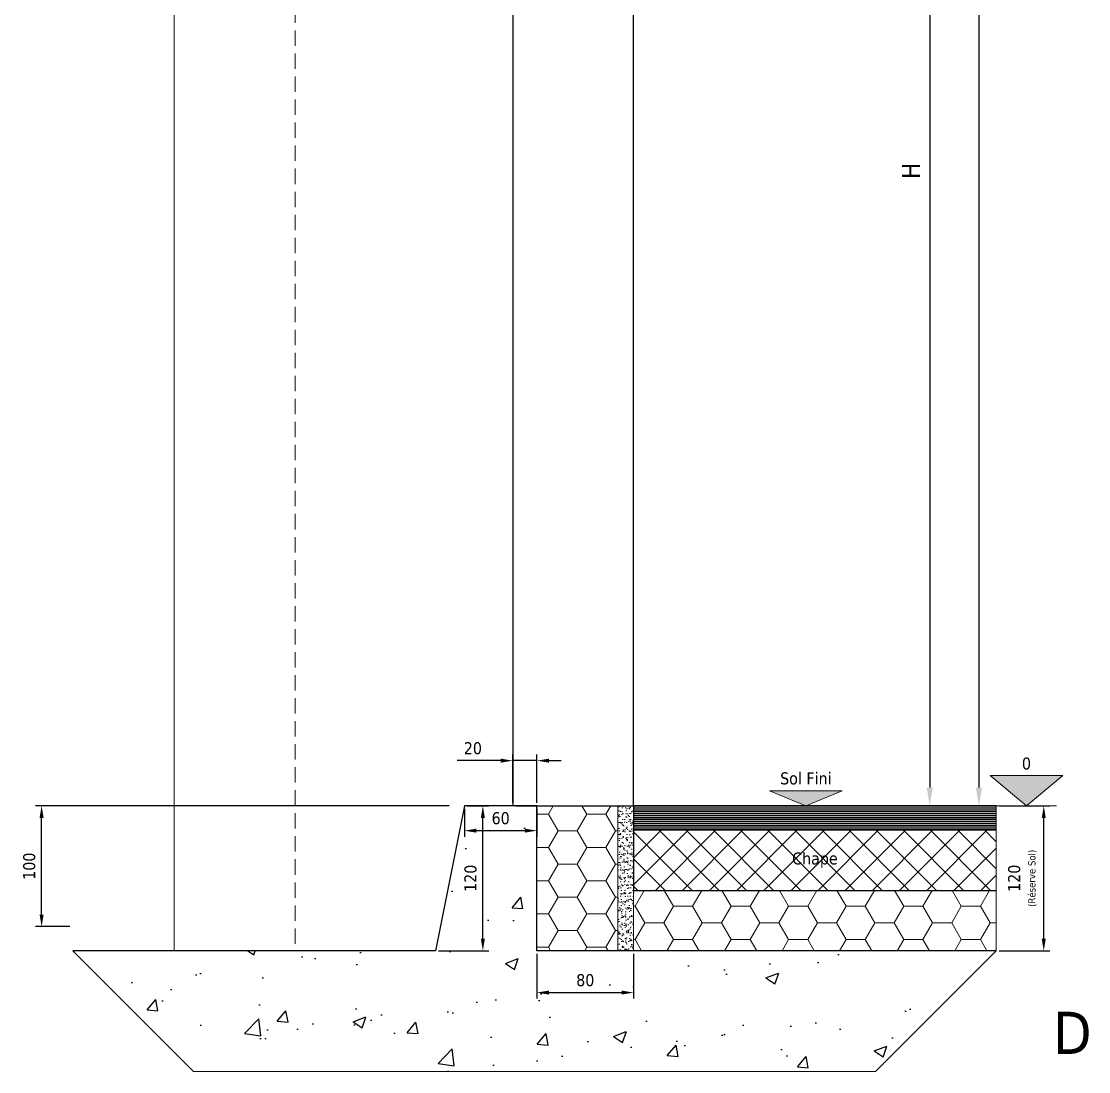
# Model space of a CAD drawing. Header units: millimetres. Extents: x -20000 to 230000, y -17405 to 24510.
# Drawn here: x 34593 to 35476, y 4874 to 5743 of the extents above; entities that cross this region are included whole.
import ezdxf
from ezdxf.enums import TextEntityAlignment as Align

# ---------------------------------------------------------------- set-up
doc = ezdxf.new("R2010")
doc.units = ezdxf.units.MM
doc.header["$PDMODE"] = 35
doc.header["$PDSIZE"] = 0.5
doc.linetypes.add('CACHE', pattern=[9.524999999999999, 6.35, -3.175])
doc.layers.get('0').update_dxf_attribs({"lineweight": 13})
doc.layers.get('Defpoints').update_dxf_attribs({"true_color": 0xc2a584})
for name, color, linetype, lineweight in [('0 - 1 (validé)', 3, 'Continuous', 13), ('1 - BETON', 251, 'Continuous', 25), ('1 - Bois', 44, 'Continuous', 13), ('1 - Béton', 251, 'Continuous', 25), ('1 - Cotation', 32, 'Continuous', 13), ('1 - INTERROMPU', 253, 'CACHE', 13), ('1 - Isolant', 132, 'Continuous', 13), ('1 - Platre', 252, 'Continuous', 13), ('1 - Texte', 7, 'Continuous', 13), ('Texte', 7, 'Continuous', 13)]:
    doc.layers.add(name, color=color, linetype=linetype, lineweight=lineweight)
doc.layers.add('0 - Invisible', color=43, linetype='Continuous', lineweight=0, plot=False)
doc.layers.add('Non visible', color=163, linetype='Continuous', lineweight=25, plot=False)
doc.styles.get("Standard").update_dxf_attribs({"font": 'ARIALUNI.TTF'})
doc.styles.add('Texte Poralu', font='tahomabd.ttf')
doc.dimstyles.new('100 - 1000', dxfattribs={"dimtxt": 15, "dimasz": 15, "dimexe": 5, "dimexo": 2.5, "dimgap": 8, "dimtad": 1, "dimdec": 1, "dimtxsty": 'Texte Poralu', "dimcen": 10, "dimazin": 0, "dimtfac": 1, "dimtdec": 1, "dimtmove": 0, "dimatfit": 3, "dimfxl": 1, "dimarcsym": 0})
doc.dimstyles.new('30 - 1000', dxfattribs={"dimtxt": 10, "dimasz": 10, "dimexe": 5, "dimexo": 2.5, "dimgap": 5, "dimtad": 1, "dimdec": 1, "dimtxsty": 'Texte Poralu', "dimcen": 5, "dimazin": 0, "dimtfac": 1, "dimtdec": 1, "dimtmove": 0, "dimatfit": 3, "dimfxl": 1, "dimarcsym": 0})

# ---------------------------------------------------------------- blocks, each defined once
blk = doc.blocks.new('Cadre Coupe_Elev')
at = {"layer": 'Defpoints'}
blk.add_point((5000, 5729.996620553562), dxfattribs=at)
at = {"color": 7}
blk.add_attdef('REPERE_1', text='', height=300, dxfattribs=at).set_placement((1000, 9000), align=Align.MIDDLE_CENTER)
at = {"layer": '1 - Texte', "color": 7}
for tag, p in [('DEFINITION1', (5000, 1200)), ('DEFINITION2', (5000, 800))]:
    blk.add_attdef(tag, text='', height=250, dxfattribs=at).set_placement(p, align=Align.MIDDLE_CENTER)
at = {"layer": 'Non visible', "style": 'Texte Poralu'}
for p in [(5447.11721373623, 4905.799125232807), (5447.11721373623, 4605.799125232807)]:
    blk.add_attdef('REPERE_2', text='', height=35, dxfattribs=at).set_placement(p, align=Align.MIDDLE_LEFT)
blk = doc.blocks.new('*U837')
at = {"layer": '1 - Béton'}
h = blk.add_hatch(dxfattribs=at)
h.set_pattern_fill('ANSI31', color=256, scale=0.5, angle=135)
h.set_pattern_definition([(180, (199.9999999999554, 19.99999999999773), (-3.33066907387547e-16, -1.5875), [])])
h.paths.add_polyline_path([(0, 100), (299.9999999999554, 99.99999999999545), (299.9999999999554, 119.9999999999955), (0, 120)])
h = blk.add_hatch(dxfattribs=at)
h.set_pattern_fill('ANSI37', color=256, scale=5)
h.set_pattern_definition([(45, (199.9999999999554, 9.999999999997726), (-11.22532015133644, 11.22532015133644), []), (135, (199.9999999999554, 9.999999999997726), (-11.22532015133644, -11.22532015133644), [])])
h.paths.add_polyline_path([(0, 50), (299.9999999999554, 49.99999999999545), (299.9999999999554, 99.99999999999545), (0, 100)])
h.paths.add_polyline_path([(125.9083277367138, 65.81766286097815), (173.9506380120663, 65.81766286097815), (173.9506380120663, 87.41940899932604), (125.9083277367138, 87.41940899932604)], flags=24)
at = {"layer": '1 - Isolant'}
h = blk.add_hatch(dxfattribs=at)
h.set_pattern_fill('HONEY', color=256, scale=5)
h.set_pattern_definition([(0, (199.9999999999554, 19.99999999999773), (23.8125, 13.748153225), [15.875, -31.75]), (120, (199.9999999999554, 19.99999999999773), (-23.81249994797095, 13.74815331511695), [15.87499999999995, -31.74999999999991]), (59.99999999999999, (199.9999999999554, 19.99999999999773), (5.202904551637744e-08, 27.49630654011694), [-31.75, 15.875])])
h.paths.add_polyline_path([(0, 0), (299.9999999999554, -6.821210263295947e-12), (299.9999999999554, 49.99999999999545), (0, 50)])
at = {"layer": '0 - Invisible'}
for points in [[(0, 100), (299.9999999999554, 99.99999999999545), (299.9999999999554, 119.9999999999955), (0, 120), (0, 100)], [(0, 50), (299.9999999999554, 49.99999999999545), (299.9999999999554, 99.99999999999545), (0, 100), (0, 50)], [(0, 0), (299.9999999999554, -6.821210263295947e-12), (299.9999999999554, 49.99999999999545), (0, 50), (0, 0)]]:
    blk.add_lwpolyline(points, dxfattribs=at)
at = {"layer": '1 - Béton'}
for points in [[(299.9999999999554, 119.9999999999955), (0, 120), (0, 100), (299.9999999999554, 99.99999999999545)], [(299.9999999999554, 99.99999999999545), (0, 100), (0, 50), (299.9999999999554, 49.99999999999545)]]:
    blk.add_lwpolyline(points, dxfattribs=at)
at = {"layer": '1 - Isolant'}
blk.add_lwpolyline([(299.9999999999554, 49.99999999999545), (0, 50), (0, 0), (299.9999999999554, -6.821210263295947e-12)], dxfattribs=at)
at = {"insert": (149.9999999999777, 74.99999999999763), "char_height": 10, "attachment_point": 5, "style": 'Texte Poralu'}
blk.add_mtext_dynamic_manual_height_columns('Chape', width=39.78362779687997, gutter_width=50, heights=[0], dxfattribs=at)
blk = doc.blocks.new('*U973')
at = {"layer": '1 - Isolant'}
h = blk.add_hatch(dxfattribs=at)
h.set_pattern_fill('HONEY', color=256, scale=5)
h.set_pattern_definition([(0, (-58617.14088961176, -19357.49265059333), (23.8125, 13.748153225), [15.875, -31.75]), (120, (-58617.14088961176, -19357.49265059333), (-23.81249994797095, 13.74815331511695), [15.87499999999996, -31.74999999999991]), (59.99999999999999, (-58617.14088961176, -19357.49265059333), (5.202904551637744e-08, 27.49630654011694), [-31.75, 15.875])])
h.paths.add_polyline_path([(1.047547144306874e-11, -119.9999999999992), (67.00000000016965, -119.9999999999992), (67.00000000017371, 0), (0, 0)])
at = {"layer": '1 - Platre'}
h = blk.add_hatch(dxfattribs=at)
h.set_pattern_fill('AR-SAND', color=256, scale=0.1)
h.set_pattern_definition([(37.50000000000001, (-58617.14088961176, -19357.49265059333), (-0.1600031295984046, 4.894132373293424), [0, -3.860800000000001, 0, -4.318000000000001, 0, -4.1275]), (7.499999999999999, (-58617.14088961176, -19357.49265059333), (4.495232831380027, 7.168251005683543), [0, -2.0828, 0, -3.4798, 0, -1.3335]), (327.5, (-58620.26508961176, -19357.49265059333), (7.90992370241458, 0.01437184678545691), [0, -1.27, 0, -4.572, 0, -5.969]), (317.5, (-58620.26508961176, -19357.49265059333), (7.635564524722972, 2.229293232572162), [0, -0.635, 0, -2.9972, 0, -3.429])])
h.paths.add_polyline_path([(80.00000000017693, -119.9999999999992), (80.00000000017371, 0), (67.00000000017371, 0), (67.00000000016965, -119.9999999999992)])
at = {"layer": '0 - Invisible'}
for points in [[(1.047547144306874e-11, -119.9999999999992), (67.00000000016965, -119.9999999999992)], [(67.00000000016965, -119.9999999999992), (80.00000000017693, -119.9999999999992)]]:
    blk.add_lwpolyline(points, dxfattribs=at)
at = {"layer": '1 - Isolant'}
blk.add_lwpolyline([(67.00000000016965, -119.9999999999992), (67.00000000017371, 0), (0, 0), (1.047547144306874e-11, -119.9999999999992)], dxfattribs=at)
at = {"layer": '1 - Platre'}
blk.add_lwpolyline([(80.00000000017693, -119.9999999999992), (80.00000000017371, 0), (67.00000000017371, 0), (67.00000000016965, -119.9999999999992)], dxfattribs=at)
blk = doc.blocks.new('*U1012')
at = {"layer": '1 - BETON'}
h = blk.add_hatch(dxfattribs=at)
h.set_pattern_fill('CONCRETE', color=256, scale=15, style=0, pattern_type=2)
h.set_pattern_definition([(49.99999999999999, (112.0000000001293, 180.000000000001), (107.589027390113, -9.412820247389266), [11.25, -123.75]), (355, (112.0000000001293, 180.000000000001), (-20.81270004195, 112.8288200550018), [9, -99]), (100.4514, (120.9657520001293, 179.215599000001), (86.77640725710323, 103.415931309143), [9.5610285, -105.1713168]), (46.18420000000002, (112.0000000001293, 210.0000000000009), (160.0861572938467, -24.82785214935271), [16.87499999999977, -185.6249999999982]), (96.6356, (125.3405117501293, 207.9310039500009), (140.1994058323055, 146.1176806350663), [14.3415432, -157.75695]), (351.1842, (112.0000000001293, 210.0000000000009), (140.1992917700441, 146.1177901387987), [13.5, -148.5]), (21, (127.0000000001293, 202.500000000001), (89.53605781776925, -60.39283359980082), [11.25, -123.75]), (326.0000000000001, (127.0000000001293, 202.500000000001), (36.49729978823726, 108.772506757028), [9, -99]), (71.4514, (134.4613349501294, 197.4672591000009), (126.0333942872235, 48.37957450649286), [9.5610285, -105.1713168]), (37.50000000000001, (112.0000000001293, 180.000000000001), (1.8239782975936, 49.93407807469672), [0, -97.8, 0, -100.5, 0, -99.375]), (7.499999999999999, (112.0000000001293, 180.000000000001), (39.46043061632229, 59.16175678235403), [0, -57.3, 0, -95.55, 0, -37.875]), (327.5, (78.55000000012934, 180.000000000001), (80.07336542586135, -3.383230760156963), [0, -37.5, 0, -117, 0, -155.25]), (317.5, (63.55000000012934, 180.000000000001), (87.47792540135794, 15.01574734984766), [0, -48.75, 0, -77.69999999999999, 0, -110.25])])
h.paths.add_polyline_path([(380.0000000001291, -120), (280.0000000001291, -220), (-283.9999999999991, -220), (-384, -119.9999999999991), (-83.99999999999987, -119.9999999999991), (-60, 0), (0, 0), (0, -120)])
at = {"layer": '0 - Invisible'}
blk.add_lwpolyline([(380.0000000001291, -120), (280.0000000001291, -220), (-283.9999999999991, -220), (-384, -119.9999999999991)], dxfattribs=at)
at = {"layer": '1 - BETON'}
blk.add_lwpolyline([(380.0000000001291, -120), (0, -120), (0, 0), (-60, 0), (-83.99999999999987, -119.9999999999991), (-384, -119.9999999999991)], dxfattribs=at)
blk = doc.blocks.new('*D1417')
at = {"layer": '1 - Cotation', "color": 0, "lineweight": -2, "transparency": 16777216}
for p, q in [((35020.00002455668, 4971.232209339366), (35020.00002455668, 4934.157499047607)), ((35100.00002455684, 4971.232209339365), (35100.00002455684, 4934.157499047607)), ((35030.00002455668, 4939.157499047607), (35090.00002455684, 4939.157499047607))]:
    blk.add_line(p, q, dxfattribs=at)
at = {"layer": '1 - Cotation', "color": 0, "transparency": 16777216}
for points in [[(35030.00002455668, 4940.824165714274), (35030.00002455668, 4937.49083238094), (35020.00002455668, 4939.157499047607)], [(35090.00002455684, 4940.824165714274), (35090.00002455684, 4937.49083238094), (35100.00002455684, 4939.157499047607)]]:
    blk.add_solid(points, dxfattribs=at)
at = {"layer": 'Defpoints', "color": 0, "transparency": 16777216}
for p in [(35020.00002455668, 4973.732209339366), (35100.00002455684, 4973.732209339365), (35100.00002455684, 4939.157499047607)]:
    blk.add_point(p, dxfattribs=at)
at = {"layer": '1 - Cotation', "color": 0, "transparency": 16777216, "insert": (35060.00002455676, 4949.385840216177), "char_height": 10, "attachment_point": 5, "style": 'Texte Poralu'}
blk.add_mtext('80', dxfattribs=at)
blk = doc.blocks.new('*U199')
blk.add_hatch(color=256).paths.add_polyline_path([(25, 0), (55, 25), (-5, 25)])
blk.add_line((0, 0), (50, 0))
blk.add_lwpolyline([(25, 0), (55, 25), (-5, 25), (25, 0)])
at = {"style": 'Texte Poralu'}
blk.add_attdef('HAUTEUR', text='', height=10, dxfattribs=at).set_placement((25, 34.99999999999997), align=Align.MIDDLE_CENTER)
blk = doc.blocks.new('*U200')
blk.add_hatch(color=256).paths.add_polyline_path([(0, 0), (29.99999999999999, 12.5), (-30.00000000000001, 12.5)])
blk.add_lwpolyline([(0, 0), (29.99999999999999, 12.5), (-30.00000000000001, 12.5), (0, 0)])
at = {"layer": 'Texte', "insert": (-7.105427357601002e-15, 17.5), "char_height": 10, "attachment_point": 8, "style": 'Texte Poralu'}
blk.add_mtext('Sol Fini', dxfattribs=at)
blk = doc.blocks.new('*D1418')
at = {"color": 0, "lineweight": -2, "transparency": 16777216}
for p, q in [((35402.5000245568, 5093.732209339345), (35444.32851743247, 5093.732209339345)), ((35439.32851743247, 4983.732209339365), (35439.32851743247, 5083.732209339345)), ((35402.5000245568, 4973.732209339365), (35444.32851743247, 4973.732209339365))]:
    blk.add_line(p, q, dxfattribs=at)
at = {"color": 0, "transparency": 16777216}
for points in [[(35437.66185076581, 5083.732209339345), (35440.99518409913, 5083.732209339345), (35439.32851743247, 5093.732209339345)], [(35437.66185076581, 4983.732209339365), (35440.99518409913, 4983.732209339365), (35439.32851743247, 4973.732209339365)]]:
    blk.add_solid(points, dxfattribs=at)
at = {"layer": 'Defpoints', "color": 0, "transparency": 16777216}
for p in [(35400.0000245568, 5093.732209339345), (35439.32851743247, 5093.732209339345), (35400.0000245568, 4973.732209339365)]:
    blk.add_point(p, dxfattribs=at)
at = {"color": 0, "transparency": 16777216, "insert": (35421.68759511324, 5033.732209339361), "char_height": 10, "attachment_point": 5, "rotation": 90, "style": 'Texte Poralu'}
blk.add_mtext('120 \\P{\\H0.6x;(Réserve Sol)}', dxfattribs=at)
blk = doc.blocks.new('*D1425')
at = {"layer": '1 - Cotation', "color": 0, "lineweight": -2, "transparency": 16777216}
for p, q in [((34960.00002455667, 5091.232209339365), (34960.00002455667, 5068.15522237058)), ((35020.00002455667, 5091.232209339365), (35020.00002455667, 5068.15522237058)), ((34970.00002455667, 5073.15522237058), (35010.00002455667, 5073.15522237058))]:
    blk.add_line(p, q, dxfattribs=at)
at = {"layer": '1 - Cotation', "color": 0, "transparency": 16777216}
for points in [[(34970.00002455667, 5074.821889037247), (34970.00002455667, 5071.488555703913), (34960.00002455667, 5073.15522237058)], [(35010.00002455667, 5074.821889037247), (35010.00002455667, 5071.488555703913), (35020.00002455667, 5073.15522237058)]]:
    blk.add_solid(points, dxfattribs=at)
at = {"layer": 'Defpoints', "color": 0, "transparency": 16777216}
for p in [(34960.00002455667, 5093.732209339365), (35020.00002455667, 5093.732209339365), (35020.00002455667, 5073.15522237058)]:
    blk.add_point(p, dxfattribs=at)
at = {"layer": '1 - Cotation', "color": 0, "transparency": 16777216, "insert": (34990.00002455667, 5083.36005783062), "char_height": 10, "attachment_point": 5, "style": 'Texte Poralu'}
blk.add_mtext('60', dxfattribs=at)
blk = doc.blocks.new('*D1419')
at = {"layer": '1 - Cotation', "color": 0, "lineweight": -2, "transparency": 16777216}
for p, q in [((35002.50002455692, 6144.331641222816), (35350.00002455673, 6144.331641222816)), ((35345.00002455673, 6129.331641222816), (35345.00002455673, 5108.732209339365)), ((35002.50002455683, 5093.732209339365), (35350.00002455673, 5093.732209339365))]:
    blk.add_line(p, q, dxfattribs=at)
at = {"layer": '1 - Cotation', "color": 0, "transparency": 16777216}
for points in [[(35342.50002455673, 6129.331641222816), (35347.50002455673, 6129.331641222816), (35345.00002455673, 6144.331641222816)], [(35342.50002455673, 5108.732209339365), (35347.50002455673, 5108.732209339365), (35345.00002455673, 5093.732209339365)]]:
    blk.add_solid(points, dxfattribs=at)
at = {"layer": 'Defpoints', "color": 0, "transparency": 16777216}
for p in [(35000.00002455692, 6144.331641222816), (35000.00002455683, 5093.732209339365), (35345.00002455673, 5093.732209339365)]:
    blk.add_point(p, dxfattribs=at)
at = {"layer": '1 - Cotation', "color": 0, "transparency": 16777216, "insert": (35329.50002455673, 5619.031925281097), "char_height": 15, "attachment_point": 5, "rotation": 90, "style": 'Texte Poralu'}
blk.add_mtext('H', dxfattribs=at)
blk = doc.blocks.new('*D1420')
at = {"layer": '1 - Cotation', "color": 0, "lineweight": -2, "transparency": 16777216}
for p, q in [((35397.50002455699, 6494.331641222816), (35380.66724815396, 6494.331641222816)), ((35385.66724815396, 6479.331641222816), (35385.66724815396, 5108.73220933936)), ((35397.5000245568, 5093.73220933936), (35380.66724815396, 5093.73220933936))]:
    blk.add_line(p, q, dxfattribs=at)
at = {"layer": '1 - Cotation', "color": 0, "transparency": 16777216}
for points in [[(35383.16724815396, 6479.331641222816), (35388.16724815396, 6479.331641222816), (35385.66724815396, 6494.331641222816)], [(35383.16724815396, 5108.73220933936), (35388.16724815396, 5108.73220933936), (35385.66724815396, 5093.73220933936)]]:
    blk.add_solid(points, dxfattribs=at)
at = {"layer": 'Defpoints', "color": 0, "transparency": 16777216}
for p in [(35400.00002455699, 6494.331641222816), (35385.66724815396, 5093.73220933936), (35400.0000245568, 5093.73220933936)]:
    blk.add_point(p, dxfattribs=at)
at = {"layer": '1 - Cotation', "color": 0, "transparency": 16777216, "insert": (35369.89525352669, 5794.031925281094), "char_height": 15, "attachment_point": 5, "rotation": 90, "style": 'Texte Poralu'}
blk.add_mtext('HSP', dxfattribs=at)
blk = doc.blocks.new('*D1424')
at = {"layer": '1 - Cotation', "color": 0, "lineweight": -2, "transparency": 16777216}
for p, q in [((34947.50002455667, 5093.732209339365), (34605.20643542835, 5093.732209339366)), ((34610.20643542835, 5003.732209339366), (34610.20643542835, 5083.732209339366)), ((34633.50002455667, 4993.732209339366), (34605.20643542835, 4993.732209339366))]:
    blk.add_line(p, q, dxfattribs=at)
at = {"layer": '1 - Cotation', "color": 0, "transparency": 16777216}
for points in [[(34608.53976876169, 5083.732209339366), (34611.87310209501, 5083.732209339366), (34610.20643542835, 5093.732209339366)], [(34608.53976876169, 5003.732209339366), (34611.87310209501, 5003.732209339366), (34610.20643542835, 4993.732209339366)]]:
    blk.add_solid(points, dxfattribs=at)
at = {"layer": 'Defpoints', "color": 0, "transparency": 16777216}
for p in [(34610.20643542835, 5093.732209339366), (34950.00002455667, 5093.732209339365), (34636.00002455667, 4993.732209339366)]:
    blk.add_point(p, dxfattribs=at)
at = {"layer": '1 - Cotation', "color": 0, "transparency": 16777216, "insert": (34600.00159996831, 5043.732209339371), "char_height": 10, "attachment_point": 5, "rotation": 90, "style": 'Texte Poralu'}
blk.add_mtext('100', dxfattribs=at)
blk = doc.blocks.new('*D1435')
at = {"layer": '1 - Cotation', "color": 0, "lineweight": -2, "transparency": 16777216}
for p, q in [((34962.50002455667, 5093.732209339365), (34980.26062782999, 5093.732209339365)), ((34975.26062782999, 4983.732209339366), (34975.26062782999, 5083.732209339365)), ((34938.50002455667, 4973.732209339366), (34980.26062782999, 4973.732209339366))]:
    blk.add_line(p, q, dxfattribs=at)
at = {"layer": '1 - Cotation', "color": 0, "transparency": 16777216}
for points in [[(34973.59396116333, 5083.732209339365), (34976.92729449666, 5083.732209339365), (34975.26062782999, 5093.732209339365)], [(34973.59396116333, 4983.732209339366), (34976.92729449666, 4983.732209339366), (34975.26062782999, 4973.732209339366)]]:
    blk.add_solid(points, dxfattribs=at)
at = {"layer": 'Defpoints', "color": 0, "transparency": 16777216}
for p in [(34960.00002455667, 5093.732209339365), (34975.26062782999, 5093.732209339365), (34936.00002455667, 4973.732209339366)]:
    blk.add_point(p, dxfattribs=at)
at = {"layer": '1 - Cotation', "color": 0, "transparency": 16777216, "insert": (34965.05579236995, 5033.732209339372), "char_height": 10, "attachment_point": 5, "rotation": 90, "style": 'Texte Poralu'}
blk.add_mtext('120', dxfattribs=at)
blk = doc.blocks.new('*D1436')
at = {"layer": '1 - Cotation', "color": 0, "lineweight": -2, "transparency": 16777216}
for p, q in [((34990.00002455667, 5131.072401463636), (34954.02285867352, 5131.072401463636)), ((35000.00002455667, 5096.232209339365), (35000.00002455667, 5136.072401463636)), ((35020.00002455667, 5131.072401463636), (35000.00002455667, 5131.072401463636)), ((35020.00002455667, 5096.232209339346), (35020.00002455667, 5136.072401463636)), ((35030.00002455667, 5131.072401463636), (35040.00002455667, 5131.072401463636))]:
    blk.add_line(p, q, dxfattribs=at)
at = {"layer": '1 - Cotation', "color": 0, "transparency": 16777216}
for points in [[(34990.00002455667, 5132.739068130303), (34990.00002455667, 5129.405734796969), (35000.00002455667, 5131.072401463636)], [(35030.00002455667, 5132.739068130303), (35030.00002455667, 5129.405734796969), (35020.00002455667, 5131.072401463636)]]:
    blk.add_solid(points, dxfattribs=at)
at = {"layer": 'Defpoints', "color": 0, "transparency": 16777216}
for p in [(35000.00002455667, 5131.072401463636), (35000.00002455667, 5093.732209339365), (35020.00002455667, 5093.732209339346)]:
    blk.add_point(p, dxfattribs=at)
at = {"layer": '1 - Cotation', "color": 0, "transparency": 16777216, "insert": (34967.0114416151, 5141.277236923676), "char_height": 10, "attachment_point": 5, "style": 'Texte Poralu'}
blk.add_mtext('20', dxfattribs=at)

msp = doc.modelspace()

# ---------------------------------------------------------------- linework, layer by layer
at = {"layer": '1 - BETON', "ltscale": 2}
msp.add_line((35100.00002455684, 5093.732209339365), (35100.00002455692, 6334.331641222816), dxfattribs=at)
msp.add_lwpolyline([(35000.00002455693, 6154.331641222816), (35000.00002455667, 5093.732209339365), (35000.00002455683, 5093.732209339365)], dxfattribs=at)
at = {"layer": '1 - Bois'}
msp.add_line((34720.00002455693, 6145.831641222816), (34720.00002455695, 4973.732209339366), dxfattribs=at)
at = {"layer": '1 - INTERROMPU', "ltscale": 2}
msp.add_line((34820.00002455693, 6154.331641222816), (34820.00002455682, 4973.732209339366), dxfattribs=at)

# ---------------------------------------------------------------- block references
for name, p in [('*U1012', (35020.00002455667, 5093.732209339365)), ('*U973', (35020.00002455667, 5093.732209339365)), ('*U837', (35100.00002455684, 4973.732209339365))]:
    msp.add_blockref(name, p)
at = {"layer": '0 - 1 (validé)'}
ref = msp.add_blockref('Cadre Coupe_Elev', (30000, 0), dxfattribs=at)
ref.add_attrib('REPERE_2', 'D', dxfattribs={"layer": 'Non visible', "height": 35, "style": 'Texte Poralu'}).set_placement((35447.11721373623, 4905.799125232807), align=Align.MIDDLE_LEFT)
at = {"layer": 'Texte'}
msp.add_blockref('*U199', (35400.0000245568, 5093.732209339345), dxfattribs=at).add_auto_attribs({'HAUTEUR': '0'})
msp.add_blockref('*U200', (35242.50002455682, 5093.732209339363), dxfattribs=at)

# ---------------------------------------------------------------- dimensions: what is measured, and where the dimension line sits
dim = msp.add_linear_dim(base=(35439.32851743247, 5093.732209339345), p1=(35400.0000245568, 4973.732209339365), p2=(35400.0000245568, 5093.732209339345), angle=90, text='<> \\P{\\H0.6x;(Réserve Sol)}', dimstyle='30 - 1000')
dim.commit()
dim.dimension.update_dxf_attribs({"geometry": '*D1418', "text_midpoint": (35421.68759511324, 5033.732209339361)})
at = {"layer": '1 - Cotation'}
for base, p1, p2, text, picture, middle in [((35385.66724815396, 5093.73220933936), (35400.00002455699, 6494.331641222816), (35400.0000245568, 5093.73220933936), 'HSP', '*D1420', (35369.89525352669, 5794.031925281094)), ((35345.00002455673, 5093.732209339365), (35000.00002455692, 6144.331641222816), (35000.00002455683, 5093.732209339365), 'H', '*D1419', (35329.50002455673, 5619.031925281097))]:
    dim = msp.add_linear_dim(base=base, p1=p1, p2=p2, angle=90, text=text, dimstyle='100 - 1000', dxfattribs=at)
    dim.commit()
    dim.dimension.update_dxf_attribs({"geometry": picture, "text_midpoint": middle})
for base, p1, p2, picture, middle in [((35000.00002455667, 5131.072401463636), (35020.00002455667, 5093.732209339346), (35000.00002455667, 5093.732209339365), '*D1436', (34967.0114416151, 5141.277236923676)), ((35020.00002455667, 5073.15522237058), (34960.00002455667, 5093.732209339365), (35020.00002455667, 5093.732209339365), '*D1425', (34990.00002455667, 5083.36005783062)), ((35100.00002455684, 4939.157499047607), (35020.00002455668, 4973.732209339366), (35100.00002455684, 4973.732209339365), '*D1417', (35060.00002455676, 4949.385840216177))]:
    dim = msp.add_linear_dim(base=base, p1=p1, p2=p2, dimstyle='30 - 1000', dxfattribs=at)
    dim.commit()
    dim.dimension.update_dxf_attribs({"geometry": picture, "text_midpoint": middle})
for base, p1, p2, picture, middle in [((34610.20643542835, 5093.732209339366), (34636.00002455667, 4993.732209339366), (34950.00002455667, 5093.732209339365), '*D1424', (34600.00159996831, 5043.732209339371)), ((34975.26062782999, 5093.732209339365), (34936.00002455667, 4973.732209339366), (34960.00002455667, 5093.732209339365), '*D1435', (34965.05579236995, 5033.732209339372))]:
    dim = msp.add_linear_dim(base=base, p1=p1, p2=p2, angle=90, dimstyle='30 - 1000', dxfattribs=at)
    dim.commit()
    dim.dimension.update_dxf_attribs({"geometry": picture, "text_midpoint": middle})

doc.saveas('drawing.dxf')
